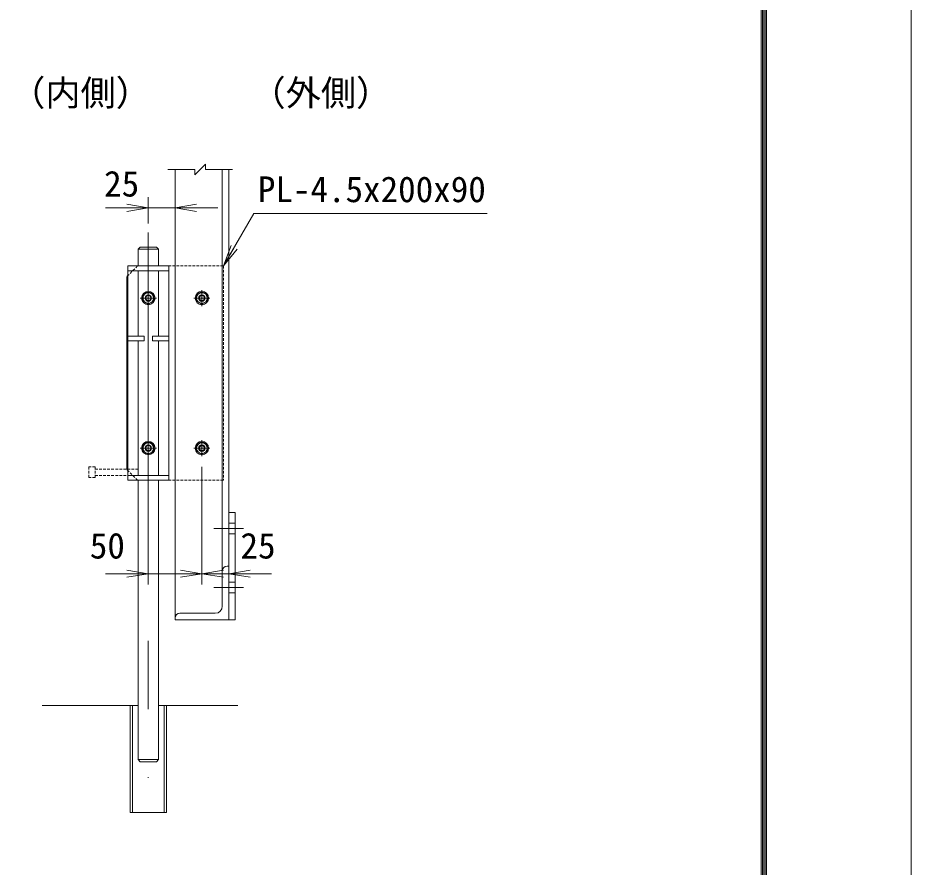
# Model space of a CAD drawing. Units: millimetres, scale not verified. Extents: x -6300 to 6300, y -4455 to 4455.
# Drawn here: x 3800 to 6300, y -2078 to 298 of the extents above; entities that cross this region are included whole.
import ezdxf
from ezdxf.enums import TextEntityAlignment as Align

# ---------------------------------------------------------------- set-up
doc = ezdxf.new("R2010")
doc.units = ezdxf.units.MM
doc.header["$LTSCALE"] = 30
for name, pattern in [('USER1', [50.8, 31.75, -6.35, 6.35, -6.35]), ('USER2', [0.375, 0.25, -0.125]), ('USER4', [1.5, 1, -0.5])]:
    doc.linetypes.add(name, pattern=pattern)
for name, color, linetype, lineweight in [('0-0_D-TTL-TXT', 7, 'Continuous', 18), ('0-1_D-STR1', 1, 'Continuous', 18), ('0-2_D-BMK', 2, 'USER1', 13), ('0-6_D-STR-DIM', 7, 'Continuous', 9), ('0-7_0', 7, 'Continuous', 9), ('0-8_D-STR-TXT', 7, 'Continuous', 9), ('0-9_D-STR3', 3, 'Continuous', 13), ('0-B_D-TTL', 7, 'Continuous', 9)]:
    doc.layers.add(name, color=color, linetype=linetype, lineweight=lineweight)
doc.styles.add('ＭＳ ゴシック', font='')
doc.styles.get('ＭＳ ゴシック').set_extended_font_data('MS Gothic')

# ---------------------------------------------------------------- blocks, each defined once
blk = doc.blocks.new('_Open')
at = {"layer": '0-7_0'}
blk.add_line((-30, 5), (0, 0), dxfattribs=at)
blk.add_lwpolyline([(-30, -5), (0, 0), (-30, 0)], dxfattribs=at)
blk = doc.blocks.new('U22')
at = {"layer": '0-2_D-BMK'}
for p, q in [((-225, 0), (225, 0)), ((0, -225), (0, 225))]:
    blk.add_line(p, q, dxfattribs=at)
at = {"layer": '0-9_D-STR3'}
blk.add_lwpolyline([(0, 172.5), (149.4, 86.2), (149.4, -86.3), (0, -172.5), (-149.4, -86.3), (-149.4, 86.2)], close=True, dxfattribs=at)
for radius in [187.5, 149.4, 90, 72]:
    blk.add_circle((0, 0), radius, dxfattribs=at)

msp = doc.modelspace()

# ---------------------------------------------------------------- linework, layer by layer
at = {"layer": '0-1_D-STR1', "color": 7, "lineweight": 9}
for p, q in [((4295.6, -140.99), (4325.6, -110.99)), ((4325.6, -125.99), (4325.6, -110.99)), ((4220.23, -125.99), (4295.6, -125.99)), ((4295.6, -140.99), (4295.6, -125.99)), ((4325.6, -125.99), (4400.97, -125.99))]:
    msp.add_line(p, q, dxfattribs=at)
at = {"layer": '0-1_D-STR1'}
for p, q in [((4372.18, -1348.49), (4372.18, -125.99)), ((4390.18, -1385.99), (4390.18, -125.99)), ((4390.18, -1235.99), (4385.68, -1235.99)), ((4253.68, -1367.99), (4352.68, -1367.99)), ((4240.18, -1385.99), (4240.18, -1381.49))]:
    msp.add_line(p, q, dxfattribs=at)
msp.add_lwpolyline([(4240.18, -125.99), (4240.18, -1385.99), (4390.18, -1385.99)], dxfattribs=at)
for centre, radius, start, end in [((4385.68, -1249.49), 13.5, 90, 180), ((4352.68, -1348.49), 19.5, 270, 0), ((4253.68, -1381.49), 13.5, 90, 180)]:
    msp.add_arc(centre, radius, start, end, dxfattribs=at)
at = {"layer": '0-2_D-BMK'}
for p, q in [((4165.18, -302.52), (4165.18, -1828.49)), ((4348.66, -1130.99), (4431.69, -1130.99)), ((4348.66, -1295.99), (4431.69, -1295.99))]:
    msp.add_line(p, q, dxfattribs=at)
at = {"layer": '0-6_D-STR-DIM'}
for p, q in [((4165.18, -277.19), (4165.18, -203.73)), ((4240.18, -365.99), (4240.18, -203.73)), ((4105.18, -233.73), (4045.18, -233.73)), ((4165.18, -233.73), (4240.18, -233.73)), ((4300.18, -233.73), (4360.18, -233.73)), ((4460.1, -249.56), (4376.18, -394.26)), ((4460.1, -249.56), (5113.06, -249.56)), ((4390.18, -785.99), (4390.18, -1287.26)), ((4165.18, -961.37), (4165.18, -1287.26)), ((4315.18, -958.53), (4315.18, -1287.26)), ((4315.18, -958.53), (4315.18, -1287.26)), ((4105.18, -1257.26), (4045.18, -1257.26)), ((4165.18, -1257.26), (4315.18, -1257.26)), ((4255.18, -1257.26), (4195.18, -1257.26)), ((4315.18, -1257.26), (4390.18, -1257.26)), ((4375.18, -1257.26), (4435.18, -1257.26)), ((4450.18, -1257.26), (4510.18, -1257.26))]:
    msp.add_line(p, q, dxfattribs=at)
at = {"layer": '0-7_0'}
for p, q in [((3868.57, -1625.99), (4136.68, -1625.99)), ((4193.68, -1625.99), (4416.11, -1625.99))]:
    msp.add_line(p, q, dxfattribs=at)
at = {"layer": '0-9_D-STR3'}
for p, q in [((4142.68, -343.49), (4136.68, -349.49)), ((4136.68, -395.99), (4136.68, -349.49)), ((4193.68, -349.49), (4136.68, -349.49)), ((4142.68, -343.49), (4187.68, -343.49)), ((4187.68, -343.49), (4193.68, -349.49)), ((4193.68, -395.99), (4193.68, -349.49)), ((4108.18, -395.99), (4108.18, -995.99)), ((4108.18, -395.99), (4222.18, -395.99)), ((4222.18, -395.99), (4222.18, -995.99)), ((4222.18, -409.49), (4108.18, -409.49)), ((4136.68, -592.49), (4136.68, -409.49)), ((4193.68, -592.49), (4193.68, -409.49)), ((4105.18, -425.99), (4105.18, -965.99)), ((4153.18, -592.49), (4108.18, -592.49)), ((4222.18, -592.49), (4177.18, -592.49)), ((4153.18, -605.99), (4108.18, -605.99)), ((4136.68, -982.49), (4136.68, -605.99)), ((4222.18, -605.99), (4177.18, -605.99)), ((4193.68, -982.49), (4193.68, -605.99)), ((4222.18, -982.49), (4108.18, -982.49)), ((4222.18, -995.99), (4108.18, -995.99)), ((4136.68, -1777.49), (4136.68, -995.99)), ((4193.68, -1777.49), (4193.68, -995.99)), ((4121.08, -1925.99), (4121.08, -1625.99)), ((4209.28, -1625.99), (4209.28, -1925.99)), ((4216.18, -1625.99), (4216.18, -1925.99)), ((4142.68, -1783.49), (4136.68, -1777.49)), ((4136.68, -1777.49), (4193.68, -1777.49)), ((4142.68, -1783.49), (4187.68, -1783.49)), ((4193.68, -1777.49), (4187.68, -1783.49))]:
    msp.add_line(p, q, dxfattribs=at)
at = {"layer": '0-9_D-STR3', "linetype": 'USER2'}
for p, q in [((4135.18, -395.99), (4105.18, -425.99)), ((4375.18, -395.99), (4135.18, -395.99)), ((4375.18, -395.99), (4375.18, -995.99)), ((3998.68, -988.49), (3998.68, -958.49)), ((4016.68, -958.49), (3998.68, -958.49)), ((4016.68, -988.49), (4016.68, -958.49)), ((4136.68, -964.49), (4016.68, -964.49)), ((4135.18, -995.99), (4105.18, -965.99)), ((4016.68, -988.49), (3998.68, -988.49)), ((4136.68, -982.49), (4016.68, -982.49)), ((4375.18, -995.99), (4135.18, -995.99))]:
    msp.add_line(p, q, dxfattribs=at)
at = {"layer": '0-9_D-STR3', "linetype": 'USER1'}
for p, q in [((4153.18, -592.49), (4153.18, -605.99)), ((4177.18, -592.49), (4177.18, -605.99))]:
    msp.add_line(p, q, dxfattribs=at)
at = {"layer": '0-9_D-STR3', "linetype": 'USER4'}
for p, q in [((4408.18, -1115.99), (4390.18, -1115.99)), ((4408.18, -1145.99), (4390.18, -1145.99)), ((4408.18, -1280.99), (4390.18, -1280.99)), ((4408.18, -1310.99), (4390.18, -1310.99))]:
    msp.add_line(p, q, dxfattribs=at)
at = {"layer": '0-9_D-STR3'}
msp.add_lwpolyline([(4408.18, -1385.99), (4408.18, -1085.99), (4390.18, -1085.99), (4390.18, -1385.99)], close=True, dxfattribs=at)
msp.add_lwpolyline([(4216.18, -1925.99), (4114.18, -1925.99), (4114.18, -1625.99)], dxfattribs=at)
for centre in [(4165.18, -485.99), (4315.18, -485.99), (4165.18, -905.99), (4315.18, -906.03)]:
    msp.add_circle(centre, 18.3, dxfattribs=at)
at = {"layer": '0-B_D-TTL', "color": 2, "lineweight": 18}
msp.add_lwpolyline([(-6300, 4455), (6300, 4455), (6300, -4455), (-6300, -4455)], close=True, dxfattribs=at)
at = {"layer": '0-B_D-TTL'}
for points in [[(-5895, 4125), (5895, 4125), (5895, -4125), (-5895, -4125)], [(-5891.25, 4121.25), (5891.25, 4121.25), (5891.25, -4121.25), (-5891.25, -4121.25)], [(-5887.5, 4117.5), (5887.5, 4117.5), (5887.5, -4117.5), (-5887.5, -4117.5)], [(-5883.75, 4113.75), (5883.75, 4113.75), (5883.75, -4113.75), (-5883.75, -4113.75)], [(-5880, 4110), (5880, 4110), (5880, -4110), (-5880, -4110)]]:
    msp.add_lwpolyline(points, close=True, dxfattribs=at)

# ---------------------------------------------------------------- block references
at = {"layer": '0-6_D-STR-DIM'}
for name, p, xscale, yscale in [('_Open', (4165.18, -233.73), 2, 2), ('U22', (4165.18, -485.99), 0.1, 0.1), ('U22', (4315.18, -485.99), 0.1, 0.1), ('U22', (4165.18, -905.99), 0.1, 0.1), ('U22', (4315.18, -906.03), 0.1, 0.1), ('_Open', (4165.18, -1257.26), 2, 2), ('_Open', (4315.18, -1257.26), 2, 2)]:
    msp.add_blockref(name, p, dxfattribs=dict(at, xscale=xscale, yscale=yscale))
at = {"layer": '0-6_D-STR-DIM', "xscale": 2, "yscale": 2}
for p, rotation in [((4240.18, -233.73), 180), ((4375.18, -395.99), 239.88652), ((4315.18, -1257.26), 180), ((4390.18, -1257.26), 180)]:
    msp.add_blockref('_Open', p, dxfattribs=dict(at, rotation=rotation))

# ---------------------------------------------------------------- texts
at = {"layer": '0-0_D-TTL-TXT', "style": 'ＭＳ ゴシック'}
for s, p in [('（内側）', (3778.7, 30.58)), ('（外側）', (4451.37, 30.58))]:
    msp.add_text(s, height=72.14, dxfattribs=at).set_placement(p, align=Align.BOTTOM_LEFT)
at = {"layer": '0-6_D-STR-DIM', "style": 'ＭＳ ゴシック'}
for s, p in [('25', (4041.55, -223.61)), ('50', (4001.48, -1236.58)), ('25', (4423.21, -1236.58))]:
    msp.add_text(s, height=72.14, dxfattribs=at).set_placement(p, align=Align.BOTTOM_LEFT)
at = {"layer": '0-8_D-STR-TXT', "style": 'ＭＳ ゴシック'}
msp.add_text('PL-4.5x200x90', height=72.14, dxfattribs=at).set_placement((4471.75, -239.3), align=Align.BOTTOM_LEFT)

doc.saveas('drawing.dxf')
